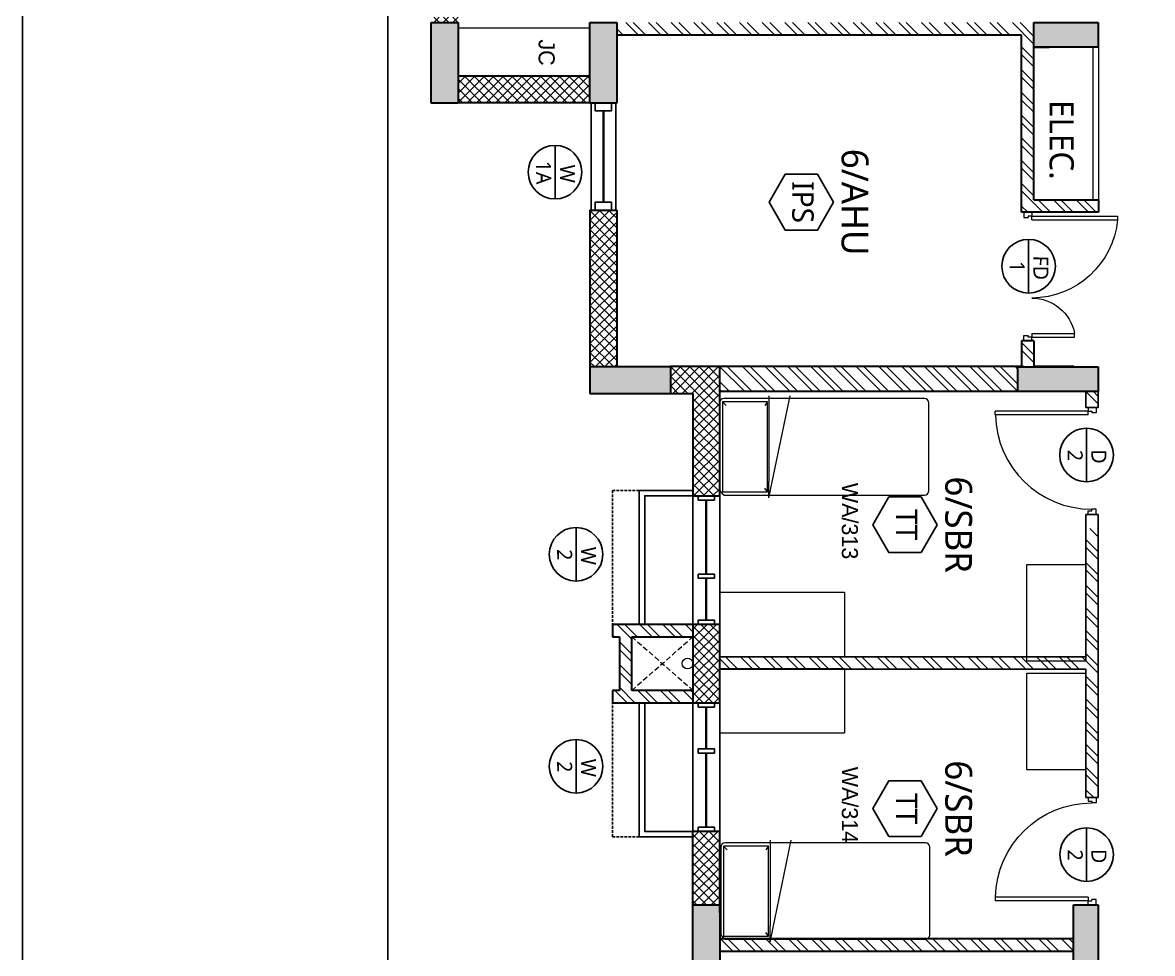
# Model space of a CAD drawing. Header units: millimetres. Extents: x -1127141 to 1597693, y -1835560 to -399335.
# Drawn here: x 1265890 to 1276426, y -503678 to -494994 of the extents above; entities that cross this region are included whole.
import ezdxf
from ezdxf.enums import TextEntityAlignment as Align

# ---------------------------------------------------------------- set-up
doc = ezdxf.new("R2010")
doc.units = ezdxf.units.MM
doc.header["$MEASUREMENT"] = 0
doc.linetypes.add('HIDDEN', pattern=[0.375, 0.25, -0.125])
doc.linetypes.add('HIDDEN2', pattern=[4.7625, 3.175, -1.5875])
for name, color, linetype in [('A-Anno Tags', 6, 'Continuous'), ('A-Wall Patt', 8, 'Continuous'), ('A-Window', 4, 'Continuous'), ('Anno_Frames', 7, 'Continuous'), ('COLUMN', 5, 'Continuous'), ('S-Conc Patt', 9, 'Continuous')]:
    doc.layers.add(name, color=color, linetype=linetype)
for name, color, linetype, lineweight in [('A-Door', 4, 'Continuous', 9), ('A-Wall Sec', 1, 'Continuous', 30), ('Ann_TitleBlock 2', 5, 'Continuous', 25), ('Anno_Tittleblock', 5, 'Continuous', 13), ('column hatch', 12, 'Continuous', 5), ('E-CABLE TRAY', 32, 'Continuous', 18), ('frntr', 32, 'Continuous', 9), ('rwp', 231, 'Continuous', 5), ('S-Concrete', 40, 'Continuous', 30), ('shaft', 252, 'HIDDEN2', 5)]:
    doc.layers.add(name, color=color, linetype=linetype, lineweight=lineweight)
doc.styles.add('IIITD @ 100', font='trebuc.ttf', dxfattribs={"height": 210})
doc.styles.get("Standard").update_dxf_attribs({"font": 'trebuc.ttf'})
doc.styles.add('TITLE', font='swissel.ttf', dxfattribs={"height": 4.3})
pattern_1 = [(315, (1445308.53, 119140.81), (106.066017, 106.066017), []), (315, (1445308.53, 119070.1), (106.066017, 106.066017), [])]
pattern_2 = [(315, (1445308.53, 119140.81), (44.194174, 44.194174), []), (45, (1445308.53, 119140.81), (-44.194174, 44.194174), [])]

# ---------------------------------------------------------------- blocks, each defined once
blk = doc.blocks.new('Door 1200')
at = {"layer": 'A-Door', "color": 5, "lineweight": 18}
for p, q in [((524084, 16182), (524084, 16132)), ((524084, 16182), (524159, 16182)), ((524084, 16132), (524124, 16132)), ((524124, 16147), (524124, 16132)), ((524159, 16147), (524124, 16147)), ((524159, 16182), (524159, 16147)), ((524159, 16147), (524557, 16147)), ((524159, 16112), (524159, 16147)), ((524557, 16147), (524557, 16112)), ((524159, 16112), (524557, 16112)), ((524084, 15032), (524124, 15032)), ((524084, 14982), (524084, 15032)), ((524084, 14982), (524159, 14982)), ((524124, 15017), (524124, 15032)), ((524159, 15017), (524124, 15017)), ((524159, 15052), (524159, 15017)), ((524159, 15052), (524958, 15052)), ((524159, 14982), (524159, 15017)), ((524159, 15017), (524958, 15017)), ((524958, 15017), (524958, 15052))]:
    blk.add_line(p, q, dxfattribs=at)
at = {"layer": 'A-Door', "lineweight": 18}
for centre, radius, start, end in [((524155, 16193), 411, 270.5695, 348.692), ((524157, 14978), 804, 5.3147, 89.8716)]:
    blk.add_arc(centre, radius, start, end, dxfattribs=at)
blk = doc.blocks.new('ABL_Door_S - 1000 x 2100-11-3 Second Floor Lvl')
at = {"layer": 'A-Door', "color": 5}
for p, q in [((-500, 38), (-450, 38)), ((-500, -38), (-500, 38)), ((-450, 38), (-450, -3)), ((450, 38), (450, -3)), ((500, 38), (450, 38)), ((500, -38), (500, 38)), ((-500, -38), (-465, -38)), ((-465, -3), (-450, -3)), ((-465, -38), (-465, -3)), ((-430, -38), (-465, -38)), ((465, -3), (450, -3)), ((465, -38), (465, -3)), ((500, -38), (465, -38))]:
    blk.add_line(p, q, dxfattribs=at)
at = {"layer": 'A-Door', "color": 5, "lineweight": 18}
for p, q in [((-465, -38), (-465, -903)), ((-430, -38), (-430, -903)), ((-430, -903), (-465, -903))]:
    blk.add_line(p, q, dxfattribs=at)
at = {"layer": 'A-Door'}
blk.add_arc((-450, -2), 900, 271.2981, 359.9894, dxfattribs=at)
blk = doc.blocks.new('*U29')
at = {"layer": 'A-Anno Tags'}
blk.add_lwpolyline([(-250, 0), (250, 0)], dxfattribs=at)
blk.add_circle((0, 0), 250, dxfattribs=at)
at = {"layer": 'Anno_Frames', "color": 7}
for tag, rotation, p in [('ENTITY', 359.7608, (15, 185)), ('ENTITYNO', 0.1757, (4, -36))]:
    blk.add_attdef(tag, text='', height=140, rotation=rotation, dxfattribs=at).set_placement(p, align=Align.TOP_CENTER)
blk = doc.blocks.new('Win 1250')
at = {"layer": 'A-Window', "color": 2, "lineweight": 40}
blk.add_line((510529, 21610), (511379, 21610), dxfattribs=at)
at = {"layer": 'A-Window'}
for points in [[(510454, 21725), (511454, 21725)], [(510454, 21535), (510529, 21535), (510529, 21685), (510454, 21685)], [(511454, 21535), (511379, 21535), (511379, 21685), (511454, 21685)], [(510454, 21495), (511454, 21495)]]:
    blk.add_lwpolyline(points, dxfattribs=at)
blk = doc.blocks.new('Room Tag with Finish')
blk.add_lwpolyline([(0, 0), (-2.6, -1.5), (-2.6, -4.5), (0, -6), (2.6, -4.5), (2.6, -1.5)], close=True)
at = {"layer": 'Anno_Frames'}
blk.add_attdef('ROOM_NAME', text='', height=2.5, dxfattribs=at).set_placement((0, 0), align=Align.BOTTOM_CENTER)
blk.add_attdef('FF', text='', height=2, dxfattribs=at).set_placement((0, -1.85), align=Align.TOP_CENTER)
blk = doc.blocks.new('W 1200')
at = {"layer": 'A-Window', "linetype": 'HIDDEN', "ltscale": 100}
for p, q in [((552588, 7900), (552588, 9150)), ((552838, 7900), (552588, 7900))]:
    blk.add_line(p, q, dxfattribs=at)
at = {"layer": 'A-Window', "color": 2, "lineweight": 40}
for p, q in [((553463, 8720), (553463, 9110)), ((553463, 7990), (553463, 8680))]:
    blk.add_line(p, q, dxfattribs=at)
at = {"layer": 'A-Window', "color": 5}
for points in [[(553338, 7900), (552838, 7900), (552838, 9150)], [(553338, 7950), (552888, 7950), (552888, 9150)]]:
    blk.add_lwpolyline(points, dxfattribs=at)
at = {"layer": 'A-Window'}
for points in [[(553338, 7950), (553338, 9150)], [(553588, 7950), (553588, 9150)], [(553388, 8680), (553388, 8720), (553538, 8720), (553538, 8680), (553388, 8680)]]:
    blk.add_lwpolyline(points, dxfattribs=at)
for points in [[(553388, 9150), (553538, 9150), (553538, 9110), (553388, 9110)], [(553388, 7990), (553538, 7990), (553538, 7950), (553388, 7950)]]:
    blk.add_lwpolyline(points, close=True, dxfattribs=at)
blk = doc.blocks.new('column 2.03')
at = {"layer": 'S-Conc Patt'}
h = blk.add_hatch(color=256, dxfattribs=at)
h.paths.add_polyline_path([(540567, -135247), (541303, -135104), (541351, -135349), (540615, -135493)])
h.paths.add_polyline_path([(524899, -138549), (524852, -138304), (525872, -138105), (525920, -138351)])
h.paths.add_polyline_path([(537562, -136088), (537515, -135842), (538535, -135644), (538583, -135889)])
h.paths.add_polyline_path([(534396, -136703), (534349, -136458), (535370, -136259), (535417, -136505)])
h.paths.add_polyline_path([(531231, -137318), (531183, -137073), (532204, -136875), (532252, -137120)])
h.paths.add_polyline_path([(528065, -137934), (528017, -137688), (529038, -137490), (529086, -137735)])
h.paths.add_polyline_path([(535977, -127931), (535929, -127685), (536950, -127487), (536998, -127732)])
h.paths.add_polyline_path([(532811, -128546), (532763, -128301), (533784, -128102), (533832, -128348)])
h.paths.add_polyline_path([(529645, -129159), (529597, -128914), (530618, -128715), (530666, -128961)])
h.paths.add_polyline_path([(520148, -131005), (520100, -130760), (521121, -130562), (521168, -130807)])
h.paths.add_polyline_path([(523313, -130390), (523266, -130145), (524286, -129946), (524334, -130192)])
h.paths.add_polyline_path([(526479, -129775), (526431, -129529), (527452, -129331), (527500, -129576)])
h.paths.add_polyline_path([(534601, -133067), (534645, -133292), (533909, -133435), (533865, -133210)])
h.paths.add_polyline_path([(534271, -131369), (534315, -131595), (533579, -131738), (533535, -131512)])
h.paths.add_polyline_path([(528270, -134297), (528314, -134523), (527578, -134666), (527534, -134440)])
h.paths.add_polyline_path([(527940, -132600), (527984, -132826), (527248, -132969), (527204, -132743)])
h.paths.add_polyline_path([(521917, -135532), (521961, -135758), (521225, -135901), (521181, -135675)])
h.paths.add_polyline_path([(521587, -133835), (521631, -134060), (520895, -134203), (520851, -133978)])
h.paths.add_polyline_path([(544878, -132790), (544734, -132054), (544980, -132007), (545123, -132743)])
h.paths.add_polyline_path([(517960, -142269), (517210, -142269), (517210, -142019), (517960, -142019)])
h.paths.add_polyline_path([(514865, -142269), (514115, -142269), (514115, -142019), (514865, -142019)])
h.paths.add_polyline_path([(511830, -142269), (511080, -142269), (511080, -142019), (511830, -142019)])
h.paths.add_polyline_path([(540791, -131864), (540202, -131979), (540246, -132204), (540835, -132090)])
h.paths.add_polyline_path([(544283, -129733), (544140, -128997), (544385, -128949), (544529, -129685)])
h.paths.add_polyline_path([(543544, -125930), (543401, -125194), (543646, -125146), (543789, -125882)])
h.paths.add_polyline_path([(539190, -126012), (539631, -125926), (539675, -126152), (539234, -126238)])
h.paths.add_polyline_path([(539780, -128474), (539694, -128032), (539920, -127989), (540006, -128430)])
h.paths.add_polyline_path([(541523, -126017), (541438, -125575), (541663, -125531), (541749, -125973)])
h.paths.add_polyline_path([(542306, -130041), (542220, -129599), (542446, -129555), (542531, -129997)])
h.paths.add_polyline_path([(542125, -127906), (541683, -127992), (541639, -127766), (542081, -127680)])
h.paths.add_polyline_path([(540306, -129975), (540392, -130417), (540166, -130460), (540080, -130019)])
h.paths.add_polyline_path([(515810, -129110), (515073, -129253), (515026, -129008), (515762, -128865)])
h.paths.add_polyline_path([(517979, -134770), (517865, -134181), (518091, -134137), (518205, -134726)])
h.paths.add_polyline_path([(517279, -136669), (516543, -136812), (516499, -136586), (517235, -136443)])
h.paths.add_polyline_path([(517859, -130220), (517123, -130363), (517075, -130117), (517811, -129974)])
h.paths.add_polyline_path([(516895, -142569), (516295, -142569), (516295, -142319), (516895, -142319)])
h.paths.add_polyline_path([(511830, -142569), (511080, -142569), (511080, -142319), (511830, -142319)])
h.paths.add_polyline_path([(519550, -142319), (520150, -142319), (520150, -142569), (519550, -142569)])
h.paths.add_polyline_path([(514865, -142569), (514115, -142569), (514115, -142319), (514865, -142319)])
h.paths.add_polyline_path([(516949, -134971), (516213, -135114), (516165, -134868), (516901, -134725)])
h.paths.add_polyline_path([(517957, -140158), (517221, -140302), (517173, -140056), (517909, -139913)])
h.paths.add_polyline_path([(517577, -128767), (516840, -128910), (516793, -128664), (517529, -128521)])
h.paths.add_polyline_path([(512267, -129799), (511531, -129942), (511483, -129696), (512220, -129553)])
h.paths.add_polyline_path([(513410, -135658), (512674, -135802), (512626, -135556), (513362, -135413)])
h.paths.add_polyline_path([(522640, -139248), (521830, -139406), (521782, -139160), (522592, -139003)])
h.paths.add_polyline_path([(511330, -135808), (511330, -136456), (511080, -136456), (511080, -135856)])
h.paths.add_polyline_path([(533146, -169460), (532396, -169460), (532396, -169210), (533146, -169210)])
h.paths.add_polyline_path([(533146, -164180), (532396, -164180), (532396, -163950), (533146, -163950)])
h.paths.add_polyline_path([(533146, -160650), (532396, -160650), (532396, -160400), (533146, -160400)])
h.paths.add_polyline_path([(533146, -165910), (532396, -165910), (532396, -165680), (533146, -165680)])
h.paths.add_polyline_path([(527886, -169460), (527136, -169460), (527136, -169210), (527886, -169210)])
h.paths.add_polyline_path([(527886, -164180), (527136, -164180), (527136, -163950), (527886, -163950)])
h.paths.add_polyline_path([(527886, -160650), (527136, -160650), (527136, -160400), (527886, -160400)])
h.paths.add_polyline_path([(527886, -165910), (527136, -165910), (527136, -165680), (527886, -165680)])
h.paths.add_polyline_path([(522626, -164180), (521876, -164180), (521876, -163950), (522626, -163950)])
h.paths.add_polyline_path([(517781, -158380), (517031, -158380), (517031, -158630), (517781, -158630)])
h.paths.add_polyline_path([(514115, -158380), (514865, -158380), (514865, -158630), (514115, -158630)])
h.paths.add_polyline_path([(511080, -158380), (511830, -158380), (511830, -158630), (511080, -158630)])
h.paths.add_polyline_path([(542531, -160650), (541931, -160650), (541931, -160400), (542531, -160400)])
h.paths.add_polyline_path([(517856, -160400), (517106, -160400), (517106, -160650), (517856, -160650)])
h.paths.add_polyline_path([(522626, -160650), (521876, -160650), (521876, -160400), (522626, -160400)])
h.paths.add_polyline_path([(538331, -160650), (537731, -160650), (537731, -160400), (538331, -160400)])
h.paths.add_polyline_path([(541931, -163950), (542531, -163950), (542531, -164180), (541931, -164180)])
h.paths.add_polyline_path([(538331, -164180), (537731, -164180), (537731, -163950), (538331, -163950)])
h.paths.add_polyline_path([(519656, -170420), (518906, -170420), (518906, -170170), (519656, -170170)])
h.paths.add_polyline_path([(511330, -165930), (511330, -165180), (511080, -165180), (511080, -165930)])
h.paths.add_polyline_path([(514251, -165930), (513501, -165930), (513501, -165680), (514251, -165680)])
h.paths.add_polyline_path([(519656, -171900), (518906, -171900), (518906, -171650), (519656, -171650)])
h.paths.add_polyline_path([(517856, -171900), (517106, -171900), (517106, -171650), (517856, -171650)])
h.paths.add_polyline_path([(517856, -165930), (517106, -165930), (517106, -165680), (517856, -165680)])
h.paths.add_polyline_path([(517856, -164180), (517106, -164180), (517106, -163950), (517856, -163950)])
h.paths.add_polyline_path([(518906, -166280), (518906, -165680), (519136, -165680), (519136, -166280)])
h.paths.add_polyline_path([(540096, -166130), (540096, -165680), (540326, -165680), (540326, -166130)])
h.paths.add_polyline_path([(537811, -165680), (538261, -165680), (538261, -165910), (537811, -165910)])
h.paths.add_polyline_path([(540096, -170170), (540096, -169720), (540326, -169720), (540326, -170170)])
h.paths.add_polyline_path([(537916, -170170), (537916, -169720), (538146, -169720), (538146, -170170)])
h.paths.add_polyline_path([(540326, -168040), (539876, -168040), (539876, -167810), (540326, -167810)])
h.paths.add_polyline_path([(537916, -168150), (537916, -167700), (538146, -167700), (538146, -168150)])
h.paths.add_polyline_path([(542116, -166280), (542116, -165680), (542346, -165680), (542346, -166280)])
h.paths.add_polyline_path([(522366, -170420), (522366, -169670), (522116, -169670), (522116, -170420)])
h.paths.add_polyline_path([(542096, -170169), (542096, -169569), (542346, -169569), (542346, -170169)])
h.paths.add_polyline_path([(511080, -158080), (511830, -158080), (511830, -158330), (511080, -158330)])
h.paths.add_polyline_path([(520150, -158330), (519550, -158330), (519550, -158080), (520150, -158080)])
h.paths.add_polyline_path([(516295, -147580), (516895, -147580), (516895, -147810), (516295, -147810)])
h.paths.add_polyline_path([(516895, -158330), (516295, -158330), (516295, -158080), (516895, -158080)])
h.paths.add_polyline_path([(516295, -152840), (516895, -152840), (516895, -153070), (516295, -153070)])
h.paths.add_polyline_path([(514865, -147810), (514265, -147810), (514265, -147580), (514865, -147580)])
h.paths.add_polyline_path([(514865, -153070), (514265, -153070), (514265, -152840), (514865, -152840)])
h.paths.add_polyline_path([(514115, -158080), (514865, -158080), (514865, -158330), (514115, -158330)])
h.paths.add_polyline_path([(514251, -171900), (513501, -171900), (513501, -171650), (514251, -171650)])
h.paths.add_polyline_path([(511330, -147395), (511330, -147995), (511080, -147995), (511080, -147395)])
h.paths.add_polyline_path([(511330, -152654), (511330, -153255), (511080, -153255), (511080, -152654)])
h.paths.add_polyline_path([(520150, -147394), (520150, -147994), (519900, -147994), (519900, -147394)])
h.paths.add_polyline_path([(520150, -152655), (520150, -153255), (519900, -153255), (519900, -152655)])
h.paths.add_polyline_path([(522346, -165680), (522346, -166430), (522116, -166430), (522116, -165680)])
edge = h.paths.add_edge_path()
edge.add_line((547866, -169460), (547116, -169460))
edge.add_line((547116, -169210), (547866, -169210))
edge.add_line((547116, -169460), (547116, -169210))
edge.add_line((547866, -164180), (547116, -164180))
edge.add_line((547116, -163950), (547866, -163950))
edge.add_line((547116, -164180), (547116, -163950))
edge.add_line((547866, -160650), (547116, -160650))
edge.add_line((547116, -160400), (547866, -160400))
edge.add_line((547116, -160650), (547116, -160400))
edge.add_line((547866, -165910), (547116, -165910))
edge.add_line((547116, -165680), (547866, -165680))
edge.add_line((547116, -165910), (547116, -165680))
h.paths.add_polyline_path([(558386, -164180), (557636, -164180), (557636, -163950), (558386, -163950)])
h.paths.add_polyline_path([(558386, -160650), (557636, -160650), (557636, -160400), (558386, -160400)])
h.paths.add_polyline_path([(558146, -165680), (558146, -166430), (557916, -166430), (557916, -165680)])
h.paths.add_polyline_path([(553126, -169460), (552376, -169460), (552376, -169210), (553126, -169210)])
h.paths.add_polyline_path([(553126, -164180), (552376, -164180), (552376, -163950), (553126, -163950)])
h.paths.add_polyline_path([(553126, -160650), (552376, -160650), (552376, -160400), (553126, -160400)])
h.paths.add_polyline_path([(553126, -165910), (552376, -165910), (552376, -165680), (553126, -165680)])
h.paths.add_polyline_path([(547866, -169460), (547116, -169460), (547116, -169210), (547866, -169210)], flags=17)
h.paths.add_polyline_path([(547866, -164180), (547116, -164180), (547116, -163950), (547866, -163950)], flags=17)
h.paths.add_polyline_path([(547866, -160650), (547116, -160650), (547116, -160400), (547866, -160400)], flags=17)
h.paths.add_polyline_path([(547866, -165910), (547116, -165910), (547116, -165680), (547866, -165680)], flags=17)
h.paths.add_polyline_path([(565551, -171255), (565551, -170655), (565301, -170655), (565301, -171255)])
h.paths.add_polyline_path([(565551, -160650), (564951, -160650), (564951, -160400), (565551, -160400)])
h.paths.add_polyline_path([(561351, -160650), (560751, -160650), (560751, -160400), (561351, -160400)])
h.paths.add_polyline_path([(565551, -164180), (564951, -164180), (564951, -163950), (565551, -163950)])
h.paths.add_polyline_path([(561351, -164180), (560751, -164180), (560751, -163950), (561351, -163950)])
h.paths.add_polyline_path([(565551, -166430), (565551, -165680), (565301, -165680), (565301, -166430)])
h.paths.add_polyline_path([(560601, -171255), (561351, -171255), (561351, -171005), (560601, -171005)])
h.paths.add_polyline_path([(561351, -166430), (561351, -165680), (561121, -165680), (561121, -166430)])
h.paths.add_polyline_path([(557896, -171255), (557896, -170505), (558146, -170505), (558146, -171255)])
at = {"layer": 'S-Concrete', "lineweight": 35}
for p, q in [((518906, -165680), (519136, -165680)), ((518906, -166280), (518906, -165680)), ((519136, -165680), (519136, -166280)), ((522116, -166430), (522116, -165680)), ((522116, -165680), (522346, -165680)), ((522346, -165680), (522346, -166430)), ((527136, -165910), (527136, -165680)), ((527136, -165680), (527886, -165680)), ((527886, -165910), (527136, -165910)), ((519136, -166280), (518906, -166280)), ((522346, -166430), (522116, -166430)), ((527136, -169460), (527136, -169210)), ((527136, -169210), (527886, -169210)), ((527886, -169460), (527136, -169460)), ((522116, -169670), (522116, -170420)), ((522116, -169670), (522366, -169670)), ((522366, -170420), (522366, -169670)), ((518906, -170420), (518906, -170170)), ((518906, -170170), (519656, -170170)), ((519656, -170170), (519656, -170420)), ((519656, -170420), (518906, -170420)), ((522116, -170420), (522366, -170420)), ((518906, -171900), (518906, -171650)), ((518906, -171650), (519656, -171650)), ((519656, -171650), (519656, -171900)), ((519656, -171900), (518906, -171900))]:
    blk.add_line(p, q, dxfattribs=at)
blk = doc.blocks.new('bed')
at = {"layer": 'frntr'}
for p, q in [((269533, -306887), (268713, -306887)), ((268673, -306927), (268673, -308179)), ((269573, -308377), (269573, -306927)), ((269598, -308377), (268648, -308179)), ((268673, -308179), (268673, -308377)), ((268648, -308377), (269448, -308377)), ((268673, -308377), (268673, -308797)), ((269598, -308377), (269448, -308377)), ((269573, -308797), (269573, -308377)), ((269543, -308391), (268703, -308391)), ((268703, -308391), (268703, -308811)), ((268703, -308391), (268738, -308417)), ((269543, -308391), (269508, -308417)), ((269543, -308811), (269543, -308391)), ((268703, -308811), (268738, -308777)), ((268703, -308811), (269543, -308811)), ((268713, -308837), (269510, -308837))]:
    blk.add_line(p, q, dxfattribs=at)
for centre, radius, start, end in [((268713, -306927), 40, 90, 180), ((269533, -306927), 40, 0, 90), ((268713, -308797), 40, 180, 270), ((269506, -308762), 75.2, 267.3338, 332.1559)]:
    blk.add_arc(centre, radius, start, end, dxfattribs=at)
blk = doc.blocks.new('wardrobe')
at = {"layer": 'frntr'}
for p, q in [((266249, -309334), (266799, -309334)), ((266249, -310234), (266249, -309334)), ((266799, -310234), (266799, -309334)), ((266799, -309334), (266799, -310234)), ((266799, -310234), (266249, -310234))]:
    blk.add_line(p, q, dxfattribs=at)
blk = doc.blocks.new('table')
at = {"layer": 'frntr'}
for p, q in [((268968, -309087), (269568, -309087)), ((268968, -309087), (268968, -310253)), ((269568, -310255), (269568, -309087)), ((268968, -310253), (269568, -310253))]:
    blk.add_line(p, q, dxfattribs=at)
blk = doc.blocks.new('aaa')
at = {"layer": 'frntr', "rotation": 90}
blk.add_blockref('wardrobe', (-40627, -573636), dxfattribs=at)
at = {"layer": 'frntr'}
for name, p in [('bed', (-1515, -1414)), ('table', (0, 0))]:
    blk.add_blockref(name, p, dxfattribs=at)
blk = doc.blocks.new('bbbb')
at = {"layer": 'frntr', "rotation": 90}
blk.add_blockref('wardrobe', (-39613, -573636), dxfattribs=at)
at = {"layer": 'frntr'}
for name, p in [('bed', (2630, -1404)), ('table', (710, 0))]:
    blk.add_blockref(name, p, dxfattribs=at)
blk = doc.blocks.new('IIITD WD A1- L Format Library')
at = {"layer": 'Anno_Tittleblock', "color": 5}
blk.add_lwpolyline([(0, -7.57), (775, -7.57), (775, 573.91), (0, 573.91)], close=True, dxfattribs=at)
at = {"style": 'TITLE'}
for tag, p, height in [('PROJECT NAME 1', (779.17, 137.4), 2.98), ('PROJECT NAME 2', (779.17, 132.23), 2.98), ('PROJECT_NAME_3', (779.17, 127.37), 2.98), ('1:100@A1', (818.06, 91.92), 2.25), ('A-2.03', (844.81, 84.28), 4), ('03.04.11', (821.96, 84.64), 2.25), ('A', (858.85, 75.94), 3.66), ('AC', (827.5, 76.14), 2.25)]:
    blk.add_attdef(tag, p, '', height=height, dxfattribs=at)
for p in [(780.3, 113.01), (780.3, 106.37)]:
    blk.add_attdef('FIRST FLOOR PLAN', text='', height=3.39, dxfattribs=at).set_placement(p, align=Align.TOP_LEFT)

msp = doc.modelspace()

# ---------------------------------------------------------------- hatches: boundary and pattern name
at = {"layer": 'A-Wall Patt'}
h = msp.add_hatch(dxfattribs=at)
h.set_pattern_fill('ANSI37', color=256, scale=500, style=0)
h.set_pattern_definition([(315, (1269838.72, -494967.734), (44.1942, 44.1942), []), (45, (1269838.72, -494967.734), (-44.1942, 44.1942), [])])
h.paths.add_polyline_path([(1269951, -494993.8), (1269951, -494943.8), (1269698.3, -494943.8), (1269698.3, -494993.8)])
h.paths.add_polyline_path([(1271181, -495743.8), (1271181, -495493.8), (1269951, -495493.8), (1269951, -495743.8)])
h = msp.add_hatch(dxfattribs=at)
h.set_pattern_fill('ANSI32', color=256, scale=400, style=0)
h.set_pattern_definition(pattern_1)
h.paths.add_polyline_path([(1275921.7, -496763.8), (1275921.7, -496648.8), (1275321.4, -496648.8), (1275206.4, -496648.8), (1275206.4, -496763.8)])
h.paths.add_polyline_path([(1275206.4, -496648.8), (1275321.4, -496648.8), (1275321.4, -495223.8), (1275321, -495223.8), (1275321, -494993.8), (1271431, -494993.8), (1271431, -495108.8), (1275206.4, -495108.8)])
h = msp.add_hatch(dxfattribs=at)
h.set_pattern_fill('ANSI37', color=256, scale=500, style=0)
h.set_pattern_definition(pattern_2)
h.paths.add_polyline_path([(1271431, -498203.8), (1271431, -496743.8), (1271181, -496743.8), (1271181, -498203.8)])
h.paths.add_polyline_path([(1272391, -499408.8), (1272391, -498203.8), (1271931, -498203.8), (1271931, -498453.8), (1272141, -498453.8), (1272141, -499408.8)])
h.paths.add_polyline_path([(1272391, -501338.8), (1272391, -500608.8), (1272141, -500608.8), (1272141, -501338.8)])
h = msp.add_hatch(dxfattribs=at)
h.set_pattern_fill('ANSI32', color=256, scale=400, style=0)
h.set_pattern_definition(pattern_1)
h.paths.add_polyline_path([(1275921, -498583.8), (1275921, -498433.8), (1275806, -498433.8), (1275806, -498583.8)])
h.paths.add_polyline_path([(1275321.4, -498203.8), (1275321.4, -497963.8), (1275206.4, -497963.8), (1275206.4, -498203.8)])
h.paths.add_polyline_path([(1272391, -498203.8), (1272391, -498433.8), (1275171, -498433.8), (1275171, -498203.8)])
h = msp.add_hatch(dxfattribs=at)
h.set_pattern_fill('ANSI32', color=256, scale=400, style=0)
h.set_pattern_definition([(315, (1375248.27, -284880.47), (106.06602, 106.06602), []), (315, (1375248.27, -284951.18), (106.06602, 106.06602), [])])
h.paths.add_polyline_path([(1272391.1, -498453.8), (1272391.1, -498568.8), (1272391, -498568.8), (1272391, -498453.8)])
h.paths.add_polyline_path([(1272391.1, -503368.8), (1272391.1, -503541.3), (1272391, -503541.3), (1272391, -503368.8)])
h.paths.add_polyline_path([(1271571.1, -500723.8), (1271571.1, -501223.8), (1272141.1, -501223.8), (1272141.1, -500723.8)], flags=16)
h.paths.add_polyline_path([(1275921, -499713.8), (1275806, -499713.8), (1275806, -502223.8), (1275921, -502223.8)])
h.paths.add_polyline_path([(1272391, -500608.8), (1272391, -501338.8), (1272391.1, -501338.8), (1272391.1, -501026.3), (1275806, -501026.3), (1275806, -500911.3), (1272391.1, -500911.3), (1272391.1, -500608.8)])
h.paths.add_polyline_path([(1272141, -501338.8), (1272141, -500608.8), (1271391.1, -500608.8), (1271391.1, -500723.8), (1271456.1, -500723.8), (1271456.1, -501223.8), (1271391.1, -501223.8), (1271391.1, -501338.8)])
h = msp.add_hatch(dxfattribs=at)
h.set_pattern_fill('ANSI37', color=256, scale=500, style=0)
h.set_pattern_definition(pattern_2)
h.paths.add_polyline_path([(1272391, -503223.8), (1272391, -502538.8), (1272341, -502538.8), (1272341, -502538.8), (1272191, -502538.8), (1272191, -502538.8), (1272141, -502538.8), (1272141, -502538.8), (1272141, -503223.8)])
h.paths.add_polyline_path([(1272391, -504668.8), (1272391, -503973.8), (1272141, -503973.8), (1272141, -504668.8)])
h.paths.add_polyline_path([(1272391, -506598.8), (1272391, -505868.8), (1272141, -505868.8), (1272141, -506598.8)])
h = msp.add_hatch(dxfattribs=at)
h.set_pattern_fill('ANSI32', color=256, scale=400, style=0)
h.set_pattern_definition([(315, (1443449.98, -290140.47), (106.06602, 106.06602), []), (315, (1443449.98, -290211.18), (106.06602, 106.06602), [])])
h.paths.add_polyline_path([(1272391, -503541.3), (1272391, -503656.3), (1275691, -503656.3), (1275691, -503541.3)])

# ---------------------------------------------------------------- linework, layer by layer
at = {"layer": 'A-Door'}
for p, q in [((1275871.7, -495223.8), (1275871.7, -496648.8)), ((1275921.7, -495223.8), (1275921.7, -496648.8))]:
    msp.add_line(p, q, dxfattribs=at)
msp.add_lwpolyline([(1269951, -495043.8), (1271181, -495043.8)], dxfattribs=at)
at = {"layer": 'A-Wall Patt'}
msp.add_lwpolyline([(1321641.3, -478259.6), (1321641.3, -552566.2), (1265890, -552566.2), (1265890, -478259.6)], close=True, dxfattribs=at)
at = {"layer": 'A-Wall Sec', "lineweight": 35}
for p, q in [((1271431.7, -495108.8), (1275206.4, -495108.8)), ((1275206.4, -496763.8), (1275206.4, -495108.8)), ((1275321.4, -495223.8), (1275461.7, -495223.8)), ((1275321.4, -496648.8), (1275321.4, -495223.8)), ((1275921.7, -495223.8), (1275881.7, -495223.8)), ((1271181, -495493.8), (1269951, -495493.8)), ((1271181, -495743.8), (1269951, -495743.8)), ((1275321.4, -496648.8), (1275921.7, -496648.8)), ((1275921.7, -496648.8), (1275921.7, -496763.8)), ((1271181, -496743.8), (1271181, -498203.8)), ((1271181, -496743.8), (1271431, -496743.8)), ((1271431, -496743.8), (1271431, -498203.8)), ((1275921.7, -496763.8), (1275206.4, -496763.8)), ((1275206.4, -497963.8), (1275206.4, -498203.8)), ((1275321.4, -497963.8), (1275206.4, -497963.8)), ((1275321.4, -497963.8), (1275321.4, -498203.8)), ((1275206.4, -498203.8), (1271931, -498203.8)), ((1272391, -499408.8), (1272391, -498203.8)), ((1275691.7, -498203.8), (1275321.4, -498203.8)), ((1272391, -498433.8), (1275171, -498433.8)), ((1271931, -498453.8), (1272141, -498453.8)), ((1272141, -498453.8), (1272141, -499408.8)), ((1272141, -499408.8), (1272391, -499408.8)), ((1272391, -500608.8), (1271391, -500608.8)), ((1271391, -500608.8), (1271391, -500723.8)), ((1272141, -500608.8), (1272141, -501338.8)), ((1272391, -501338.8), (1272391, -500608.8)), ((1271391, -500723.8), (1271456, -500723.8)), ((1271456, -500723.8), (1271456, -501223.8)), ((1271571, -500723.8), (1272141, -500723.8)), ((1271571, -501223.8), (1271571, -500723.8)), ((1271456, -501223.8), (1271391, -501223.8)), ((1271391, -501223.8), (1271391, -501338.8)), ((1272141, -501223.8), (1271571, -501223.8)), ((1271391, -501338.8), (1272391, -501338.8)), ((1272141, -502538.8), (1272391, -502538.8)), ((1272141, -503298.8), (1272141, -502538.8)), ((1272391, -503298.8), (1272391, -502538.8)), ((1275691, -503541.3), (1272391, -503541.3)), ((1272391, -503656.3), (1275691, -503656.3))]:
    msp.add_line(p, q, dxfattribs=at)
at = {"layer": 'A-Wall Sec'}
for p, q in [((1275806, -500911.3), (1275805.3, -499583.8)), ((1275920.3, -499583.8), (1275805.3, -499583.8)), ((1275921, -502223.8), (1275920.3, -499583.8)), ((1272391, -500911.3), (1275806, -500911.3)), ((1272391, -501026.3), (1275806, -501026.3)), ((1275806, -502223.8), (1275806, -501026.3)), ((1275921, -502223.8), (1275806, -502223.8))]:
    msp.add_line(p, q, dxfattribs=at)
msp.add_lwpolyline([(1275921, -498433.8), (1275921, -498583.8), (1275806, -498583.8), (1275806, -498433.8)], dxfattribs=at)
at = {"layer": 'Defpoints'}
msp.add_lwpolyline([(1269297.2, -543672.7), (1269297.2, -483226.5), (1317306.7, -483226.5), (1317306.7, -543672.7)], close=True, dxfattribs=at)
at = {"layer": 'rwp'}
msp.add_circle((1272091, -500973.8), 50, dxfattribs=at)
at = {"layer": 'shaft', "ltscale": 15}
for p, q in [((1271571, -500723.8), (1272141, -501223.8)), ((1271571, -501223.8), (1272141, -500723.8))]:
    msp.add_line(p, q, dxfattribs=at)

# ---------------------------------------------------------------- block references
at = {"layer": 'A-Anno Tags', "xscale": 100, "yscale": 100, "zscale": 100, "rotation": 270.0000000000001}
for p, values in [((1273452.2, -496668.9), {'ROOM_NAME': '6/AHU', 'FF': 'IPS'}), ((1274419.2, -499678.3), {'ROOM_NAME': '6/SBR', 'FF': 'TT'}), ((1274419.2, -502327), {'ROOM_NAME': '6/SBR', 'FF': 'TT'})]:
    msp.add_blockref('Room Tag with Finish', p, dxfattribs=at).add_auto_attribs(values)
at = {"layer": 'A-Door', "rotation": 270.0000000000001}
msp.add_blockref('ABL_Door_S - 1000 x 2100-11-3 Second Floor Lvl', (1275863.5, -499083.8), dxfattribs=at)
at = {"layer": 'A-Door', "xscale": -1, "rotation": 270.0000000000001}
msp.add_blockref('ABL_Door_S - 1000 x 2100-11-3 Second Floor Lvl', (1275863.5, -502723.8), dxfattribs=at)
at = {"layer": 'Ann_TitleBlock 2', "xscale": 95.87942333735619, "yscale": 95.87942333735619, "zscale": 95.87942333735619, "rotation": 269.9999999999998}
msp.add_blockref('IIITD WD A1- L Format Library', (1266615.4, -478259.6), dxfattribs=at)
at = {"layer": 'Anno_Frames', "rotation": 270.0000000000001}
for p, values in [((1270855.2, -496389.2), {'ENTITY': 'W', 'ENTITYNO': '1A'}), ((1275271.5, -497267), {'ENTITY': 'FD', 'ENTITYNO': '1'}), ((1275811.7, -499028), {'ENTITY': 'D', 'ENTITYNO': '2'}), ((1271051.1, -499954.2), {'ENTITY': 'W', 'ENTITYNO': '2'}), ((1271051.1, -501932), {'ENTITY': 'W', 'ENTITYNO': '2'}), ((1275812.4, -502756.2), {'ENTITY': 'D', 'ENTITYNO': '2'})]:
    msp.add_blockref('*U29', p, dxfattribs=at).add_auto_attribs(values)
at = {"layer": 'COLUMN', "rotation": 270.0000000000001}
msp.add_blockref('column 2.03', (1441600.8, 23911.9), dxfattribs=at)
at = {"layer": 'column hatch', "rotation": 90.00000000000001}
msp.add_blockref('Win 1250', (1292915.7, -1007197.5), dxfattribs=at)
at = {"layer": 'column hatch', "xscale": -1, "rotation": 180}
for name, p in [('Door 1200', (751142.7, -481781.5)), ('W 1200', (718803.1, -491458.5))]:
    msp.add_blockref(name, p, dxfattribs=at)
at = {"layer": 'column hatch'}
msp.add_blockref('W 1200', (718803.1, -510489.1), dxfattribs=at)
at = {"layer": 'E-CABLE TRAY', "rotation": 270.0000000000001}
for name in ['aaa', 'bbbb']:
    msp.add_blockref(name, (1582641.4, -231343.4), dxfattribs=at)

# ---------------------------------------------------------------- texts
at = {"layer": 'A-Anno Tags', "attachment_point": 5, "rotation": 270, "style": 'IIITD @ 100'}
for s, insert, char_height, width in [('{\\fCentury Gothic|b0|i0|c0|p34;JC}', (1270776, -495273.2), 150, 458.827), ('ELEC.', (1275578.1, -496087.6), 225, 2148.003), ('{\\fCentury Gothic|b0|i0|c0|p34;WA/313}', (1273603.8, -499644.1), 150, 739.56), ('{\\fCentury Gothic|b0|i0|c0|p34;WA/314}', (1273603.8, -502292.8), 150, 739.56)]:
    msp.add_mtext(s, dxfattribs=dict(at, insert=insert, char_height=char_height, width=width))

doc.saveas('drawing.dxf')
